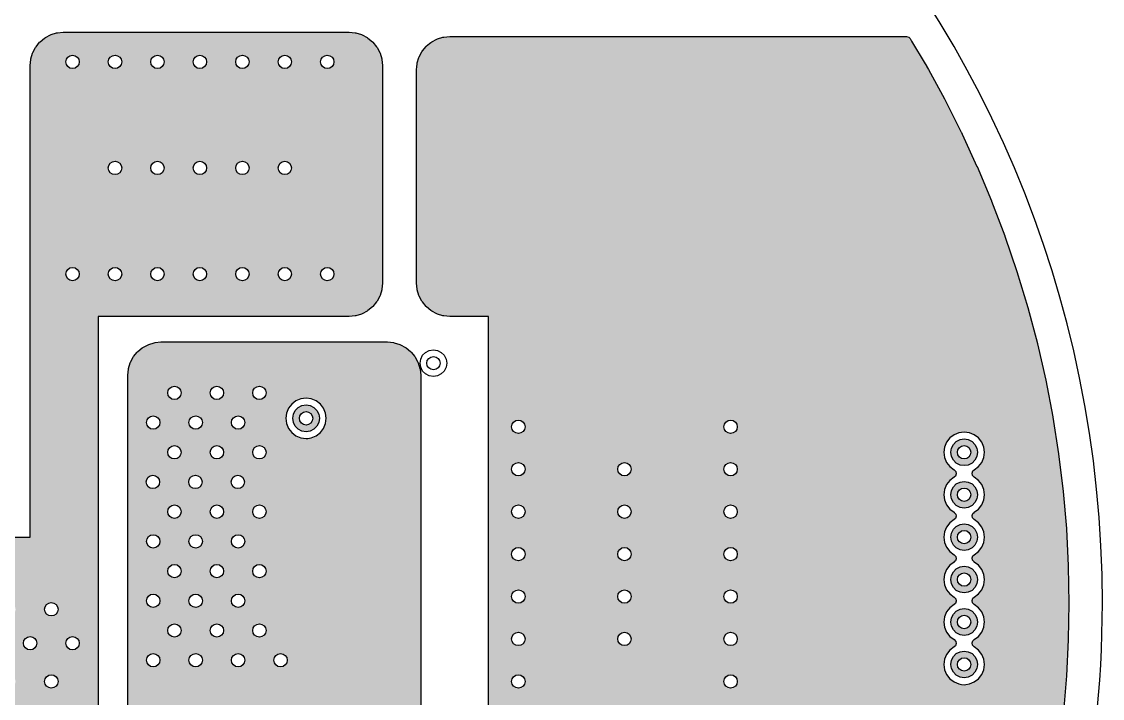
# Model space of a CAD drawing. Header units: millimetres. Extents: x -3894 to -3474, y -291 to 6.
# Drawn here: x -3721.19 to -3688.86, y -209.25 to -188.99 of the extents above; entities that cross this region are included whole.
import ezdxf

# ---------------------------------------------------------------- set-up
doc = ezdxf.new("R2010")
doc.units = ezdxf.units.MM
doc.layers.add('BLACK', color=7, linetype='Continuous')

msp = doc.modelspace()

# ---------------------------------------------------------------- hatches: boundary and pattern name
h = msp.add_hatch(color=256)
h.paths.add_polyline_path([(-3718.748, -189.311), (-3719.927, -189.311), (-3719.94, -189.312), (-3720.116, -189.329), (-3720.14, -189.334), (-3720.305, -189.384), (-3720.327, -189.393), (-3720.478, -189.474), (-3720.499, -189.488), (-3720.631, -189.597), (-3720.648, -189.614), (-3720.757, -189.746), (-3720.771, -189.767), (-3720.852, -189.918), (-3720.861, -189.94), (-3720.911, -190.105), (-3720.916, -190.128), (-3720.933, -190.305), (-3720.934, -190.318), (-3720.934, -193.874), (-3718.748, -193.874)])
h.paths.add_polyline_path([(-3719.864, -190.2, -1), (-3719.464, -190.2, -1)], flags=16)
h.paths.add_polyline_path([(-3713.698, -189.311), (-3718.748, -189.311), (-3718.748, -193.874), (-3713.698, -193.874)])
h.paths.add_polyline_path([(-3717.324, -190.2, -1), (-3716.924, -190.2, -1)], flags=16)
h.paths.add_polyline_path([(-3716.924, -193.375, -1), (-3717.324, -193.375, -1)], flags=16)
h.paths.add_polyline_path([(-3718.594, -190.2, -1), (-3718.194, -190.2, -1)], flags=16)
h.paths.add_polyline_path([(-3718.194, -193.375, -1), (-3718.594, -193.375, -1)], flags=16)
h.paths.add_polyline_path([(-3716.054, -190.2, -1), (-3715.654, -190.2, -1)], flags=16)
h.paths.add_polyline_path([(-3715.654, -193.375, -1), (-3716.054, -193.375, -1)], flags=16)
h.paths.add_polyline_path([(-3714.784, -190.2, -1), (-3714.384, -190.2, -1)], flags=16)
h.paths.add_polyline_path([(-3714.384, -193.375, -1), (-3714.784, -193.375, -1)], flags=16)
h.paths.add_polyline_path([(-3710.393, -190.318), (-3710.393, -190.305), (-3710.411, -190.128), (-3710.415, -190.105), (-3710.465, -189.94), (-3710.474, -189.918), (-3710.555, -189.767), (-3710.569, -189.746), (-3710.678, -189.614), (-3710.695, -189.597), (-3710.828, -189.488), (-3710.848, -189.474), (-3710.999, -189.393), (-3711.022, -189.384), (-3711.186, -189.334), (-3711.21, -189.329), (-3711.386, -189.312), (-3711.399, -189.311), (-3713.698, -189.311), (-3713.698, -193.874), (-3710.393, -193.874)])
h.paths.add_polyline_path([(-3713.114, -193.375, -1), (-3713.514, -193.375, -1)], flags=16)
h.paths.add_polyline_path([(-3713.514, -190.2, -1), (-3713.114, -190.2, -1)], flags=16)
h.paths.add_polyline_path([(-3712.244, -190.2, -1), (-3711.844, -190.2, -1)], flags=16)
h = msp.add_hatch(color=256)
h.paths.add_polyline_path([(-3703.63, -189.438), (-3708.37, -189.438), (-3708.383, -189.439), (-3708.559, -189.456), (-3708.583, -189.461), (-3708.748, -189.511), (-3708.77, -189.52), (-3708.921, -189.601), (-3708.942, -189.615), (-3709.074, -189.724), (-3709.091, -189.741), (-3709.2, -189.873), (-3709.214, -189.894), (-3709.295, -190.045), (-3709.304, -190.067), (-3709.354, -190.232), (-3709.359, -190.255), (-3709.368, -190.347), (-3709.376, -190.432), (-3709.377, -190.445), (-3709.377, -196.814), (-3709.376, -196.826), (-3709.359, -197.003), (-3709.354, -197.027), (-3709.345, -197.056), (-3703.63, -197.056)])
h.paths.add_polyline_path([(-3696.429, -189.438), (-3703.63, -189.438), (-3703.63, -197.056), (-3696.429, -197.056)])
h.paths.add_polyline_path([(-3692.174, -194.365), (-3692.176, -194.361), (-3692.608, -193.331), (-3692.61, -193.327), (-3693.055, -192.36), (-3693.077, -192.312), (-3693.079, -192.308), (-3693.581, -191.309), (-3693.583, -191.306), (-3694.061, -190.432), (-3694.12, -190.325), (-3694.122, -190.321), (-3694.161, -190.255), (-3694.564, -189.576), (-3694.609, -189.499), (-3694.649, -189.458), (-3694.716, -189.438), (-3696.429, -189.438), (-3696.429, -197.056), (-3691.24, -197.056), (-3691.415, -196.477), (-3691.416, -196.473), (-3691.776, -195.414), (-3691.778, -195.41)])
h.paths.add_polyline_path([(-3690.554, -199.729), (-3690.555, -199.725), (-3690.803, -198.635), (-3690.804, -198.631), (-3691.091, -197.551), (-3691.092, -197.546), (-3691.24, -197.056), (-3696.429, -197.056), (-3696.429, -210.147), (-3693.142, -210.147), (-3693.065, -210.088), (-3692.919, -210.027), (-3692.919, -210.027), (-3692.762, -210.007), (-3692.605, -210.027), (-3692.605, -210.027), (-3692.459, -210.088), (-3692.453, -210.092), (-3692.382, -210.147), (-3691.94, -210.147), (-3691.898, -210.092), (-3691.772, -209.996), (-3691.626, -209.935), (-3691.626, -209.935), (-3691.47, -209.915), (-3691.313, -209.935), (-3691.313, -209.935), (-3691.167, -209.996), (-3691.041, -210.092), (-3690.999, -210.147), (-3690.08, -210.147), (-3690.022, -209.654), (-3690.021, -209.65), (-3689.932, -208.576), (-3689.931, -208.572), (-3689.878, -207.495), (-3689.878, -207.491), (-3689.86, -206.413), (-3689.86, -206.409), (-3689.879, -205.291), (-3689.879, -205.287), (-3689.937, -204.171), (-3689.937, -204.166), (-3690.034, -203.053), (-3690.034, -203.049), (-3690.169, -201.939), (-3690.169, -201.935), (-3690.342, -200.831), (-3690.343, -200.827)])
h.paths.add_polyline_path([(-3693.422, -201.456), (-3693.296, -201.36), (-3693.15, -201.299), (-3693.15, -201.299), (-3692.994, -201.279), (-3692.837, -201.299), (-3692.837, -201.299), (-3692.691, -201.36), (-3692.565, -201.456), (-3692.469, -201.582), (-3692.408, -201.728), (-3692.388, -201.884), (-3692.408, -202.041), (-3692.469, -202.187), (-3692.565, -202.313), (-3692.691, -202.409), (-3692.691, -202.409), (-3692.696, -202.412), (-3692.732, -202.443), (-3692.757, -202.508), (-3692.744, -202.576), (-3692.7, -202.623), (-3692.565, -202.726), (-3692.469, -202.852), (-3692.408, -202.998), (-3692.388, -203.154), (-3692.408, -203.311), (-3692.469, -203.457), (-3692.565, -203.583), (-3692.691, -203.679), (-3692.691, -203.679), (-3692.696, -203.682), (-3692.732, -203.713), (-3692.757, -203.778), (-3692.744, -203.846), (-3692.7, -203.893), (-3692.565, -203.996), (-3692.469, -204.122), (-3692.408, -204.268), (-3692.388, -204.424), (-3692.408, -204.581), (-3692.469, -204.727), (-3692.565, -204.853), (-3692.691, -204.949), (-3692.691, -204.949), (-3692.696, -204.952), (-3692.732, -204.983), (-3692.757, -205.048), (-3692.744, -205.116), (-3692.7, -205.163), (-3692.565, -205.266), (-3692.469, -205.392), (-3692.408, -205.538), (-3692.388, -205.694), (-3692.408, -205.851), (-3692.469, -205.997), (-3692.565, -206.123), (-3692.691, -206.219), (-3692.691, -206.219), (-3692.696, -206.222), (-3692.732, -206.253), (-3692.757, -206.318), (-3692.744, -206.386), (-3692.7, -206.433), (-3692.565, -206.536), (-3692.469, -206.662), (-3692.408, -206.808), (-3692.388, -206.964), (-3692.395, -207.016), (-3692.408, -207.121), (-3692.469, -207.267), (-3692.565, -207.393), (-3692.691, -207.489), (-3692.691, -207.489), (-3692.696, -207.492), (-3692.732, -207.523), (-3692.757, -207.588), (-3692.744, -207.656), (-3692.7, -207.703), (-3692.565, -207.806), (-3692.469, -207.932), (-3692.408, -208.078), (-3692.388, -208.234), (-3692.408, -208.391), (-3692.469, -208.537), (-3692.565, -208.663), (-3692.691, -208.759), (-3692.837, -208.819), (-3692.941, -208.833), (-3692.994, -208.84), (-3693.072, -208.83), (-3693.15, -208.819), (-3693.296, -208.759), (-3693.422, -208.663), (-3693.518, -208.537), (-3693.579, -208.391), (-3693.579, -208.391), (-3693.599, -208.234), (-3693.579, -208.078), (-3693.579, -208.078), (-3693.518, -207.932), (-3693.422, -207.806), (-3693.296, -207.71), (-3693.291, -207.707), (-3693.256, -207.676), (-3693.23, -207.611), (-3693.243, -207.543), (-3693.287, -207.496), (-3693.422, -207.393), (-3693.518, -207.267), (-3693.579, -207.121), (-3693.579, -207.121), (-3693.599, -206.964), (-3693.579, -206.808), (-3693.579, -206.808), (-3693.518, -206.662), (-3693.422, -206.536), (-3693.296, -206.44), (-3693.291, -206.437), (-3693.256, -206.406), (-3693.23, -206.341), (-3693.243, -206.273), (-3693.287, -206.226), (-3693.422, -206.123), (-3693.518, -205.997), (-3693.579, -205.851), (-3693.579, -205.851), (-3693.599, -205.694), (-3693.579, -205.538), (-3693.579, -205.538), (-3693.518, -205.392), (-3693.422, -205.266), (-3693.296, -205.17), (-3693.291, -205.167), (-3693.256, -205.136), (-3693.23, -205.071), (-3693.243, -205.003), (-3693.287, -204.956), (-3693.422, -204.853), (-3693.518, -204.727), (-3693.579, -204.581), (-3693.579, -204.581), (-3693.599, -204.424), (-3693.579, -204.268), (-3693.579, -204.268), (-3693.518, -204.122), (-3693.422, -203.996), (-3693.296, -203.9), (-3693.291, -203.897), (-3693.256, -203.866), (-3693.23, -203.801), (-3693.243, -203.733), (-3693.287, -203.686), (-3693.422, -203.583), (-3693.518, -203.457), (-3693.579, -203.311), (-3693.579, -203.311), (-3693.599, -203.154), (-3693.579, -202.998), (-3693.579, -202.998), (-3693.518, -202.852), (-3693.422, -202.726), (-3693.296, -202.63), (-3693.291, -202.627), (-3693.256, -202.596), (-3693.23, -202.531), (-3693.243, -202.463), (-3693.287, -202.416), (-3693.422, -202.313), (-3693.518, -202.187), (-3693.579, -202.041), (-3693.579, -202.041), (-3693.599, -201.884), (-3693.579, -201.728), (-3693.579, -201.728), (-3693.518, -201.582)], flags=16)
h.paths.add_polyline_path([(-3693.317, -201.649), (-3693.229, -201.561), (-3693.117, -201.504), (-3692.994, -201.484), (-3692.87, -201.504), (-3692.758, -201.561), (-3692.67, -201.649), (-3692.613, -201.761), (-3692.594, -201.884), (-3692.613, -202.008), (-3692.67, -202.12), (-3692.758, -202.208), (-3692.87, -202.265), (-3692.994, -202.284), (-3693.117, -202.265), (-3693.229, -202.208), (-3693.317, -202.12), (-3693.374, -202.008), (-3693.394, -201.884), (-3693.374, -201.761)], flags=0)
h.paths.add_polyline_path([(-3692.794, -201.884, -1), (-3693.194, -201.884, -1)], flags=0)
h.paths.add_polyline_path([(-3693.229, -202.831), (-3693.117, -202.774), (-3692.994, -202.754), (-3692.87, -202.774), (-3692.758, -202.831), (-3692.67, -202.919), (-3692.613, -203.031), (-3692.594, -203.154), (-3692.613, -203.278), (-3692.67, -203.39), (-3692.758, -203.478), (-3692.87, -203.535), (-3692.994, -203.554), (-3693.117, -203.535), (-3693.229, -203.478), (-3693.317, -203.39), (-3693.374, -203.278), (-3693.394, -203.154), (-3693.374, -203.031), (-3693.317, -202.919)], flags=0)
h.paths.add_polyline_path([(-3692.794, -203.154, -1), (-3693.194, -203.154, -1)], flags=0)
h.paths.add_polyline_path([(-3693.117, -204.044), (-3692.994, -204.024), (-3692.87, -204.044), (-3692.758, -204.101), (-3692.67, -204.189), (-3692.613, -204.301), (-3692.594, -204.424), (-3692.613, -204.548), (-3692.67, -204.66), (-3692.758, -204.748), (-3692.87, -204.805), (-3692.994, -204.824), (-3693.117, -204.805), (-3693.229, -204.748), (-3693.317, -204.66), (-3693.374, -204.548), (-3693.394, -204.424), (-3693.374, -204.301), (-3693.317, -204.189), (-3693.229, -204.101)], flags=0)
h.paths.add_polyline_path([(-3692.794, -204.424, -1), (-3693.194, -204.424, -1)], flags=0)
h.paths.add_polyline_path([(-3693.117, -205.314), (-3692.994, -205.294), (-3692.87, -205.314), (-3692.758, -205.371), (-3692.67, -205.459), (-3692.613, -205.571), (-3692.594, -205.694), (-3692.613, -205.818), (-3692.67, -205.93), (-3692.758, -206.018), (-3692.87, -206.075), (-3692.994, -206.094), (-3693.117, -206.075), (-3693.229, -206.018), (-3693.317, -205.93), (-3693.374, -205.818), (-3693.394, -205.694), (-3693.374, -205.571), (-3693.317, -205.459), (-3693.229, -205.371)], flags=0)
h.paths.add_polyline_path([(-3692.794, -205.694, -1), (-3693.194, -205.694, -1)], flags=0)
h.paths.add_polyline_path([(-3693.117, -206.584), (-3692.994, -206.564), (-3692.87, -206.584), (-3692.758, -206.641), (-3692.67, -206.729), (-3692.613, -206.841), (-3692.594, -206.964), (-3692.613, -207.088), (-3692.67, -207.2), (-3692.758, -207.288), (-3692.87, -207.345), (-3692.994, -207.364), (-3693.117, -207.345), (-3693.229, -207.288), (-3693.317, -207.2), (-3693.374, -207.088), (-3693.394, -206.964), (-3693.374, -206.841), (-3693.317, -206.729), (-3693.229, -206.641)], flags=0)
h.paths.add_polyline_path([(-3692.794, -206.964, -1), (-3693.194, -206.964, -1)], flags=0)
h.paths.add_polyline_path([(-3693.117, -207.854), (-3692.994, -207.834), (-3692.87, -207.854), (-3692.758, -207.911), (-3692.67, -207.999), (-3692.613, -208.111), (-3692.594, -208.234), (-3692.613, -208.358), (-3692.67, -208.47), (-3692.758, -208.558), (-3692.87, -208.615), (-3692.994, -208.634), (-3693.117, -208.615), (-3693.229, -208.558), (-3693.317, -208.47), (-3693.374, -208.358), (-3693.394, -208.234), (-3693.374, -208.111), (-3693.317, -207.999), (-3693.229, -207.911)], flags=0)
h.paths.add_polyline_path([(-3692.794, -208.234, -1), (-3693.194, -208.234, -1)], flags=0)
h.paths.add_polyline_path([(-3696.429, -197.056), (-3703.63, -197.056), (-3703.63, -210.147), (-3696.429, -210.147)])
h.paths.add_polyline_path([(-3699.779, -201.122, -1), (-3700.179, -201.122, -1)], flags=16)
h.paths.add_polyline_path([(-3699.779, -202.392, -1), (-3700.179, -202.392, -1)], flags=16)
h.paths.add_polyline_path([(-3699.779, -203.662, -1), (-3700.179, -203.662, -1)], flags=16)
h.paths.add_polyline_path([(-3702.954, -202.392, -1), (-3703.354, -202.392, -1)], flags=16)
h.paths.add_polyline_path([(-3699.779, -204.932, -1), (-3700.179, -204.932, -1)], flags=16)
h.paths.add_polyline_path([(-3702.954, -203.662, -1), (-3703.354, -203.662, -1)], flags=16)
h.paths.add_polyline_path([(-3699.779, -206.202, -1), (-3700.179, -206.202, -1)], flags=16)
h.paths.add_polyline_path([(-3702.954, -204.932, -1), (-3703.354, -204.932, -1)], flags=16)
h.paths.add_polyline_path([(-3702.954, -206.202, -1), (-3703.354, -206.202, -1)], flags=16)
h.paths.add_polyline_path([(-3699.779, -207.472, -1), (-3700.179, -207.472, -1)], flags=16)
h.paths.add_polyline_path([(-3702.954, -207.472, -1), (-3703.354, -207.472, -1)], flags=16)
h.paths.add_polyline_path([(-3699.779, -208.742, -1), (-3700.179, -208.742, -1)], flags=16)
h.paths.add_polyline_path([(-3703.63, -197.056), (-3709.345, -197.056), (-3709.304, -197.191), (-3709.295, -197.214), (-3709.214, -197.365), (-3709.2, -197.385), (-3709.091, -197.518), (-3709.074, -197.535), (-3708.942, -197.644), (-3708.921, -197.658), (-3708.77, -197.739), (-3708.748, -197.748), (-3708.583, -197.798), (-3708.559, -197.802), (-3708.383, -197.82), (-3708.37, -197.82), (-3708.218, -197.82), (-3708.218, -197.82), (-3707.218, -197.82), (-3707.218, -198.82), (-3707.218, -198.82), (-3707.218, -201.884), (-3707.218, -209.641), (-3707.217, -209.653), (-3707.2, -209.83), (-3707.195, -209.854), (-3707.145, -210.018), (-3707.136, -210.041), (-3707.079, -210.147), (-3703.63, -210.147)])
h.paths.add_polyline_path([(-3706.129, -201.122, -1), (-3706.529, -201.122, -1)], flags=16)
h.paths.add_polyline_path([(-3706.129, -202.392, -1), (-3706.529, -202.392, -1)], flags=16)
h.paths.add_polyline_path([(-3706.129, -203.662, -1), (-3706.529, -203.662, -1)], flags=16)
h.paths.add_polyline_path([(-3706.129, -204.932, -1), (-3706.529, -204.932, -1)], flags=16)
h.paths.add_polyline_path([(-3706.129, -206.202, -1), (-3706.529, -206.202, -1)], flags=16)
h.paths.add_polyline_path([(-3706.129, -207.472, -1), (-3706.529, -207.472, -1)], flags=16)
h.paths.add_polyline_path([(-3706.129, -208.742, -1), (-3706.529, -208.742, -1)], flags=16)
h = msp.add_hatch(color=256)
h.paths.add_polyline_path([(-3718.902, -202.116), (-3720.934, -202.116), (-3720.934, -204.424), (-3721.934, -204.424), (-3721.934, -204.424), (-3723.102, -204.424), (-3723.115, -204.425), (-3723.291, -204.442), (-3723.315, -204.447), (-3723.48, -204.497), (-3723.502, -204.506), (-3723.653, -204.587), (-3723.674, -204.601), (-3723.806, -204.71), (-3723.823, -204.727), (-3723.932, -204.859), (-3723.946, -204.88), (-3723.972, -204.928), (-3723.972, -208.059), (-3718.902, -208.059)])
h.paths.add_polyline_path([(-3722.639, -206.583, -1), (-3723.039, -206.583, -1)], flags=16)
h.paths.add_polyline_path([(-3721.369, -206.583, -1), (-3721.769, -206.583, -1)], flags=16)
h.paths.add_polyline_path([(-3722.004, -207.599, -1), (-3722.404, -207.599, -1)], flags=16)
h.paths.add_polyline_path([(-3723.274, -207.599, -1), (-3723.674, -207.599, -1)], flags=16)
h.paths.add_polyline_path([(-3720.099, -206.583, -1), (-3720.499, -206.583, -1)], flags=16)
h.paths.add_polyline_path([(-3720.734, -207.599, -1), (-3721.134, -207.599, -1)], flags=16)
h.paths.add_polyline_path([(-3719.464, -207.599, -1), (-3719.864, -207.599, -1)], flags=16)
h.paths.add_polyline_path([(-3718.902, -208.059), (-3723.972, -208.059), (-3723.972, -210.147), (-3718.902, -210.147)])
h.paths.add_polyline_path([(-3723.039, -208.742, -1), (-3722.639, -208.742, -1)], flags=16)
h.paths.add_polyline_path([(-3721.369, -208.742, -1), (-3721.769, -208.742, -1)], flags=16)
h.paths.add_polyline_path([(-3722.004, -209.758, -1), (-3722.404, -209.758, -1)], flags=16)
h.paths.add_polyline_path([(-3723.274, -209.758, -1), (-3723.674, -209.758, -1)], flags=16)
h.paths.add_polyline_path([(-3720.734, -209.758, -1), (-3721.134, -209.758, -1)], flags=16)
h.paths.add_polyline_path([(-3720.099, -208.742, -1), (-3720.499, -208.742, -1)], flags=16)
h.paths.add_polyline_path([(-3719.464, -209.758, -1), (-3719.864, -209.758, -1)], flags=16)
h.paths.add_polyline_path([(-3723.972, -208.059), (-3724.109, -208.059), (-3724.109, -210.147), (-3723.972, -210.147)])
h.paths.add_polyline_path([(-3723.972, -204.928), (-3724.027, -205.031), (-3724.036, -205.053), (-3724.086, -205.218), (-3724.091, -205.241), (-3724.108, -205.418), (-3724.109, -205.431), (-3724.109, -208.059), (-3723.972, -208.059)])
h.paths.add_polyline_path([(-3718.902, -197.82), (-3718.748, -197.82), (-3718.748, -197.056), (-3720.934, -197.056), (-3720.934, -202.116), (-3718.902, -202.116)])
h.paths.add_polyline_path([(-3713.698, -197.056), (-3718.748, -197.056), (-3718.748, -197.82), (-3713.698, -197.82)])
h.paths.add_polyline_path([(-3710.474, -197.214), (-3710.465, -197.191), (-3710.424, -197.056), (-3713.698, -197.056), (-3713.698, -197.82), (-3711.399, -197.82), (-3711.386, -197.82), (-3711.21, -197.802), (-3711.186, -197.798), (-3711.022, -197.748), (-3710.999, -197.739), (-3710.848, -197.658), (-3710.828, -197.644), (-3710.695, -197.535), (-3710.678, -197.518), (-3710.569, -197.385), (-3710.555, -197.365)])
h.paths.add_polyline_path([(-3710.393, -193.874), (-3713.698, -193.874), (-3713.698, -197.056), (-3710.424, -197.056), (-3710.415, -197.027), (-3710.411, -197.003), (-3710.393, -196.826), (-3710.393, -196.814)])
h.paths.add_polyline_path([(-3711.844, -196.55, -1), (-3712.244, -196.55, -1)], flags=16)
h.paths.add_polyline_path([(-3713.114, -196.55, -1), (-3713.514, -196.55, -1)], flags=16)
h.paths.add_polyline_path([(-3713.698, -193.874), (-3718.748, -193.874), (-3718.748, -197.056), (-3713.698, -197.056)])
h.paths.add_polyline_path([(-3715.654, -196.55, -1), (-3716.054, -196.55, -1)], flags=16)
h.paths.add_polyline_path([(-3714.384, -196.55, -1), (-3714.784, -196.55, -1)], flags=16)
h.paths.add_polyline_path([(-3716.924, -196.55, -1), (-3717.324, -196.55, -1)], flags=16)
h.paths.add_polyline_path([(-3718.194, -196.55, -1), (-3718.594, -196.55, -1)], flags=16)
h.paths.add_polyline_path([(-3718.748, -193.874), (-3720.934, -193.874), (-3720.934, -197.056), (-3718.748, -197.056)])
h.paths.add_polyline_path([(-3719.464, -196.55, -1), (-3719.864, -196.55, -1)], flags=16)
h = msp.add_hatch(color=256)
h.paths.add_polyline_path([(-3710.283, -198.582), (-3717.006, -198.582), (-3717.019, -198.583), (-3717.195, -198.6), (-3717.219, -198.605), (-3717.384, -198.655), (-3717.406, -198.664), (-3717.557, -198.745), (-3717.578, -198.759), (-3717.71, -198.868), (-3717.727, -198.885), (-3717.836, -199.017), (-3717.85, -199.038), (-3717.931, -199.189), (-3717.94, -199.211), (-3717.99, -199.376), (-3717.995, -199.399), (-3718.012, -199.576), (-3718.013, -199.589), (-3718.013, -200.868), (-3718.013, -209.641), (-3718.012, -209.653), (-3717.995, -209.83), (-3717.99, -209.854), (-3717.94, -210.018), (-3717.931, -210.041), (-3717.874, -210.147), (-3710.283, -210.147)])
h.paths.add_polyline_path([(-3714.276, -205.44, -1), (-3713.876, -205.44, -1)], flags=16)
h.paths.add_polyline_path([(-3713.876, -207.218, -1), (-3714.276, -207.218, -1)], flags=16)
h.paths.add_polyline_path([(-3714.511, -206.329, -1), (-3714.911, -206.329, -1)], flags=16)
h.paths.add_polyline_path([(-3713.241, -208.107, -1), (-3713.641, -208.107, -1)], flags=16)
h.paths.add_polyline_path([(-3714.276, -203.662, -1), (-3713.876, -203.662, -1)], flags=16)
h.paths.add_polyline_path([(-3714.911, -204.551, -1), (-3714.511, -204.551, -1)], flags=16)
h.paths.add_polyline_path([(-3715.546, -205.44, -1), (-3715.146, -205.44, -1)], flags=16)
h.paths.add_polyline_path([(-3714.511, -208.107, -1), (-3714.911, -208.107, -1)], flags=16)
h.paths.add_polyline_path([(-3715.146, -207.218, -1), (-3715.546, -207.218, -1)], flags=16)
h.paths.add_polyline_path([(-3715.546, -203.662, -1), (-3715.146, -203.662, -1)], flags=16)
h.paths.add_polyline_path([(-3714.92, -202.773, -1), (-3714.52, -202.773, -1)], flags=16)
h.paths.add_polyline_path([(-3715.781, -206.329, -1), (-3716.181, -206.329, -1)], flags=16)
h.paths.add_polyline_path([(-3716.181, -204.551, -1), (-3715.781, -204.551, -1)], flags=16)
h.paths.add_polyline_path([(-3714.276, -201.884, -1), (-3713.876, -201.884, -1)], flags=16)
h.paths.add_polyline_path([(-3712.626, -201.467), (-3712.679, -201.474), (-3712.757, -201.464), (-3712.835, -201.453), (-3712.981, -201.393), (-3713.107, -201.297), (-3713.203, -201.171), (-3713.264, -201.025), (-3713.264, -201.025), (-3713.284, -200.868), (-3713.264, -200.712), (-3713.264, -200.712), (-3713.203, -200.566), (-3713.107, -200.44), (-3712.981, -200.344), (-3712.835, -200.283), (-3712.835, -200.283), (-3712.679, -200.263), (-3712.522, -200.283), (-3712.522, -200.283), (-3712.376, -200.344), (-3712.25, -200.44), (-3712.154, -200.566), (-3712.093, -200.712), (-3712.073, -200.868), (-3712.093, -201.025), (-3712.154, -201.171), (-3712.25, -201.297), (-3712.376, -201.393), (-3712.522, -201.453)], flags=16)
h.paths.add_polyline_path([(-3716.816, -205.44, -1), (-3716.416, -205.44, -1)], flags=16)
h.paths.add_polyline_path([(-3712.679, -201.268), (-3712.802, -201.249), (-3712.914, -201.192), (-3713.002, -201.104), (-3713.059, -200.992), (-3713.079, -200.868), (-3713.059, -200.745), (-3713.002, -200.633), (-3712.914, -200.545), (-3712.802, -200.488), (-3712.679, -200.468), (-3712.555, -200.488), (-3712.443, -200.545), (-3712.355, -200.633), (-3712.298, -200.745), (-3712.279, -200.868), (-3712.298, -200.992), (-3712.355, -201.104), (-3712.443, -201.192), (-3712.555, -201.249)], flags=0)
h.paths.add_polyline_path([(-3715.781, -208.107, -1), (-3716.181, -208.107, -1)], flags=16)
h.paths.add_polyline_path([(-3712.879, -200.868, -1), (-3712.479, -200.868, -1)], flags=0)
h.paths.add_polyline_path([(-3716.416, -207.218, -1), (-3716.816, -207.218, -1)], flags=16)
h.paths.add_polyline_path([(-3716.19, -202.773, -1), (-3715.79, -202.773, -1)], flags=16)
h.paths.add_polyline_path([(-3716.816, -203.662, -1), (-3716.416, -203.662, -1)], flags=16)
h.paths.add_polyline_path([(-3715.546, -201.884, -1), (-3715.146, -201.884, -1)], flags=16)
h.paths.add_polyline_path([(-3717.051, -206.329, -1), (-3717.451, -206.329, -1)], flags=16)
h.paths.add_polyline_path([(-3717.451, -204.551, -1), (-3717.051, -204.551, -1)], flags=16)
h.paths.add_polyline_path([(-3714.911, -200.995, -1), (-3714.511, -200.995, -1)], flags=16)
h.paths.add_polyline_path([(-3717.051, -208.107, -1), (-3717.451, -208.107, -1)], flags=16)
h.paths.add_polyline_path([(-3714.276, -200.106, -1), (-3713.876, -200.106, -1)], flags=16)
h.paths.add_polyline_path([(-3716.816, -201.884, -1), (-3716.416, -201.884, -1)], flags=16)
h.paths.add_polyline_path([(-3717.46, -202.773, -1), (-3717.06, -202.773, -1)], flags=16)
h.paths.add_polyline_path([(-3716.181, -200.995, -1), (-3715.781, -200.995, -1)], flags=16)
h.paths.add_polyline_path([(-3715.546, -200.106, -1), (-3715.146, -200.106, -1)], flags=16)
h.paths.add_polyline_path([(-3717.451, -200.995, -1), (-3717.051, -200.995, -1)], flags=16)
h.paths.add_polyline_path([(-3716.816, -200.106, -1), (-3716.416, -200.106, -1)], flags=16)
h.paths.add_polyline_path([(-3709.25, -199.589), (-3709.25, -199.576), (-3709.268, -199.399), (-3709.272, -199.376), (-3709.322, -199.211), (-3709.331, -199.189), (-3709.412, -199.038), (-3709.426, -199.017), (-3709.535, -198.885), (-3709.552, -198.868), (-3709.685, -198.759), (-3709.705, -198.745), (-3709.856, -198.664), (-3709.879, -198.655), (-3710.043, -198.605), (-3710.067, -198.6), (-3710.243, -198.583), (-3710.256, -198.582), (-3710.283, -198.582), (-3710.283, -210.147), (-3709.388, -210.147), (-3709.331, -210.041), (-3709.322, -210.018), (-3709.272, -209.854), (-3709.268, -209.83), (-3709.25, -209.653), (-3709.25, -209.641)])
h.paths.add_polyline_path([(-3710.283, -210.147), (-3717.874, -210.147), (-3717.85, -210.192), (-3717.836, -210.212), (-3717.727, -210.345), (-3717.71, -210.362), (-3717.578, -210.471), (-3717.557, -210.485), (-3717.406, -210.566), (-3717.384, -210.575), (-3717.219, -210.625), (-3717.195, -210.629), (-3717.019, -210.647), (-3717.006, -210.647), (-3710.283, -210.647)])
h.paths.add_polyline_path([(-3709.705, -210.485), (-3709.685, -210.471), (-3709.552, -210.362), (-3709.535, -210.345), (-3709.426, -210.212), (-3709.412, -210.192), (-3709.388, -210.147), (-3710.283, -210.147), (-3710.283, -210.647), (-3710.256, -210.647), (-3710.243, -210.647), (-3710.067, -210.629), (-3710.043, -210.625), (-3709.879, -210.575), (-3709.856, -210.566)])

# ---------------------------------------------------------------- linework, layer by layer
at = {"layer": 'BLACK', "linetype": 'Continuous'}
for p, q in [((-3720.478, -189.474), (-3720.327, -189.393)), ((-3720.327, -189.393), (-3720.305, -189.384)), ((-3720.305, -189.384), (-3720.14, -189.334)), ((-3720.14, -189.334), (-3720.116, -189.329)), ((-3720.116, -189.329), (-3719.94, -189.312)), ((-3719.94, -189.312), (-3719.927, -189.311)), ((-3719.927, -189.311), (-3711.399, -189.311)), ((-3711.399, -189.311), (-3711.386, -189.312)), ((-3711.386, -189.312), (-3711.21, -189.329)), ((-3711.21, -189.329), (-3711.186, -189.334)), ((-3711.186, -189.334), (-3711.022, -189.384)), ((-3711.022, -189.384), (-3710.999, -189.393)), ((-3710.999, -189.393), (-3710.848, -189.474)), ((-3708.559, -189.456), (-3708.383, -189.439)), ((-3708.383, -189.439), (-3708.37, -189.438)), ((-3708.37, -189.438), (-3694.716, -189.438)), ((-3694.716, -189.438), (-3694.649, -189.458)), ((-3720.852, -189.918), (-3720.771, -189.767)), ((-3720.771, -189.767), (-3720.757, -189.746)), ((-3720.757, -189.746), (-3720.648, -189.614)), ((-3720.648, -189.614), (-3720.631, -189.597)), ((-3720.631, -189.597), (-3720.499, -189.488)), ((-3720.499, -189.488), (-3720.478, -189.474)), ((-3710.848, -189.474), (-3710.828, -189.488)), ((-3710.828, -189.488), (-3710.695, -189.597)), ((-3710.695, -189.597), (-3710.678, -189.614)), ((-3710.678, -189.614), (-3710.569, -189.746)), ((-3710.569, -189.746), (-3710.555, -189.767)), ((-3710.555, -189.767), (-3710.474, -189.918)), ((-3709.2, -189.873), (-3709.091, -189.741)), ((-3709.091, -189.741), (-3709.074, -189.724)), ((-3709.074, -189.724), (-3708.942, -189.615)), ((-3708.942, -189.615), (-3708.921, -189.601)), ((-3708.921, -189.601), (-3708.77, -189.52)), ((-3708.77, -189.52), (-3708.748, -189.511)), ((-3708.748, -189.511), (-3708.583, -189.461)), ((-3708.583, -189.461), (-3708.559, -189.456)), ((-3694.649, -189.458), (-3694.609, -189.499)), ((-3694.609, -189.499), (-3694.564, -189.576)), ((-3694.564, -189.576), (-3694.161, -190.255)), ((-3720.911, -190.105), (-3720.861, -189.94)), ((-3720.861, -189.94), (-3720.852, -189.918)), ((-3710.474, -189.918), (-3710.465, -189.94)), ((-3710.465, -189.94), (-3710.415, -190.105)), ((-3709.354, -190.232), (-3709.304, -190.067)), ((-3709.304, -190.067), (-3709.295, -190.045)), ((-3709.295, -190.045), (-3709.214, -189.894)), ((-3709.214, -189.894), (-3709.2, -189.873)), ((-3720.934, -190.318), (-3720.933, -190.305)), ((-3720.934, -204.424), (-3720.934, -190.318)), ((-3720.933, -190.305), (-3720.916, -190.128)), ((-3720.916, -190.128), (-3720.911, -190.105)), ((-3710.415, -190.105), (-3710.411, -190.128)), ((-3710.411, -190.128), (-3710.393, -190.305)), ((-3710.393, -190.305), (-3710.393, -190.318)), ((-3710.393, -190.318), (-3710.393, -196.814)), ((-3709.376, -190.432), (-3709.368, -190.347)), ((-3709.368, -190.347), (-3709.359, -190.255)), ((-3709.359, -190.255), (-3709.354, -190.232)), ((-3694.161, -190.255), (-3694.122, -190.321)), ((-3694.122, -190.321), (-3694.12, -190.325)), ((-3694.12, -190.325), (-3694.061, -190.432)), ((-3709.377, -190.445), (-3709.376, -190.432)), ((-3709.377, -196.814), (-3709.377, -190.445)), ((-3694.061, -190.432), (-3693.583, -191.306)), ((-3693.583, -191.306), (-3693.581, -191.309)), ((-3693.581, -191.309), (-3693.079, -192.308)), ((-3693.079, -192.308), (-3693.077, -192.312)), ((-3693.077, -192.312), (-3693.055, -192.36)), ((-3693.055, -192.36), (-3692.61, -193.327)), ((-3692.61, -193.327), (-3692.608, -193.331)), ((-3692.608, -193.331), (-3692.176, -194.361)), ((-3692.176, -194.361), (-3692.174, -194.365)), ((-3692.174, -194.365), (-3691.778, -195.41)), ((-3691.778, -195.41), (-3691.776, -195.414)), ((-3691.776, -195.414), (-3691.416, -196.473)), ((-3691.416, -196.473), (-3691.415, -196.477)), ((-3691.415, -196.477), (-3691.092, -197.546)), ((-3710.393, -196.826), (-3710.411, -197.003)), ((-3710.393, -196.814), (-3710.393, -196.826)), ((-3709.376, -196.826), (-3709.377, -196.814)), ((-3709.359, -197.003), (-3709.376, -196.826)), ((-3710.465, -197.191), (-3710.474, -197.214)), ((-3710.415, -197.027), (-3710.465, -197.191)), ((-3710.411, -197.003), (-3710.415, -197.027)), ((-3709.354, -197.027), (-3709.359, -197.003)), ((-3709.304, -197.191), (-3709.354, -197.027)), ((-3709.295, -197.214), (-3709.304, -197.191)), ((-3710.678, -197.518), (-3710.695, -197.535)), ((-3710.569, -197.385), (-3710.678, -197.518)), ((-3710.555, -197.365), (-3710.569, -197.385)), ((-3710.474, -197.214), (-3710.555, -197.365)), ((-3709.214, -197.365), (-3709.295, -197.214)), ((-3709.2, -197.385), (-3709.214, -197.365)), ((-3709.091, -197.518), (-3709.2, -197.385)), ((-3709.074, -197.535), (-3709.091, -197.518)), ((-3711.399, -197.82), (-3718.902, -197.82)), ((-3718.902, -197.82), (-3718.902, -212.044)), ((-3711.386, -197.82), (-3711.399, -197.82)), ((-3711.21, -197.802), (-3711.386, -197.82)), ((-3711.186, -197.798), (-3711.21, -197.802)), ((-3711.022, -197.748), (-3711.186, -197.798)), ((-3710.999, -197.739), (-3711.022, -197.748)), ((-3710.848, -197.658), (-3710.999, -197.739)), ((-3710.828, -197.644), (-3710.848, -197.658)), ((-3710.695, -197.535), (-3710.828, -197.644)), ((-3708.942, -197.644), (-3709.074, -197.535)), ((-3708.921, -197.658), (-3708.942, -197.644)), ((-3708.77, -197.739), (-3708.921, -197.658)), ((-3708.748, -197.748), (-3708.77, -197.739)), ((-3708.583, -197.798), (-3708.748, -197.748)), ((-3708.559, -197.802), (-3708.583, -197.798)), ((-3708.383, -197.82), (-3708.559, -197.802)), ((-3708.37, -197.82), (-3708.383, -197.82)), ((-3708.218, -197.82), (-3708.37, -197.82)), ((-3707.218, -197.82), (-3708.218, -197.82)), ((-3708.218, -197.82), (-3708.218, -197.82)), ((-3707.218, -198.82), (-3707.218, -197.82)), ((-3691.092, -197.546), (-3691.091, -197.551)), ((-3691.091, -197.551), (-3690.804, -198.631)), ((-3717.71, -198.868), (-3717.578, -198.759)), ((-3717.578, -198.759), (-3717.557, -198.745)), ((-3717.557, -198.745), (-3717.406, -198.664)), ((-3717.406, -198.664), (-3717.384, -198.655)), ((-3717.384, -198.655), (-3717.219, -198.605)), ((-3717.219, -198.605), (-3717.195, -198.6)), ((-3717.195, -198.6), (-3717.019, -198.583)), ((-3717.019, -198.583), (-3717.006, -198.582)), ((-3717.006, -198.582), (-3710.256, -198.582)), ((-3710.256, -198.582), (-3710.243, -198.583)), ((-3710.243, -198.583), (-3710.067, -198.6)), ((-3710.067, -198.6), (-3710.043, -198.605)), ((-3710.043, -198.605), (-3709.879, -198.655)), ((-3709.879, -198.655), (-3709.856, -198.664)), ((-3709.856, -198.664), (-3709.705, -198.745)), ((-3709.705, -198.745), (-3709.685, -198.759)), ((-3709.685, -198.759), (-3709.552, -198.868)), ((-3708.992, -198.837), (-3708.869, -198.817)), ((-3708.869, -198.817), (-3708.745, -198.837)), ((-3690.804, -198.631), (-3690.803, -198.635)), ((-3690.803, -198.635), (-3690.555, -199.725)), ((-3717.931, -199.189), (-3717.85, -199.038)), ((-3717.85, -199.038), (-3717.836, -199.017)), ((-3717.836, -199.017), (-3717.727, -198.885)), ((-3717.727, -198.885), (-3717.71, -198.868)), ((-3709.552, -198.868), (-3709.535, -198.885)), ((-3709.535, -198.885), (-3709.426, -199.017)), ((-3709.426, -199.017), (-3709.412, -199.038)), ((-3709.412, -199.038), (-3709.331, -199.189)), ((-3709.269, -199.217), (-3709.249, -199.094)), ((-3709.249, -199.094), (-3709.192, -198.982)), ((-3709.192, -198.982), (-3709.104, -198.894)), ((-3709.104, -198.894), (-3708.992, -198.837)), ((-3708.745, -198.837), (-3708.633, -198.894)), ((-3708.633, -198.894), (-3708.545, -198.982)), ((-3708.545, -198.982), (-3708.488, -199.094)), ((-3708.488, -199.094), (-3708.469, -199.217)), ((-3707.218, -201.884), (-3707.218, -198.82)), ((-3707.218, -198.82), (-3707.218, -198.82)), ((-3718.012, -199.576), (-3717.995, -199.399)), ((-3717.995, -199.399), (-3717.99, -199.376)), ((-3717.99, -199.376), (-3717.94, -199.211)), ((-3717.94, -199.211), (-3717.931, -199.189)), ((-3709.331, -199.189), (-3709.322, -199.211)), ((-3709.322, -199.211), (-3709.272, -199.376)), ((-3709.272, -199.376), (-3709.268, -199.399)), ((-3709.249, -199.341), (-3709.269, -199.217)), ((-3709.268, -199.399), (-3709.25, -199.576)), ((-3709.192, -199.453), (-3709.249, -199.341)), ((-3709.104, -199.541), (-3709.192, -199.453)), ((-3708.545, -199.453), (-3708.633, -199.541)), ((-3708.488, -199.341), (-3708.545, -199.453)), ((-3708.469, -199.217), (-3708.488, -199.341)), ((-3718.013, -199.589), (-3718.012, -199.576)), ((-3718.013, -200.868), (-3718.013, -199.589)), ((-3709.25, -199.576), (-3709.25, -199.589)), ((-3709.25, -199.589), (-3709.25, -209.641)), ((-3708.992, -199.598), (-3709.104, -199.541)), ((-3708.869, -199.617), (-3708.992, -199.598)), ((-3708.745, -199.598), (-3708.869, -199.617)), ((-3708.633, -199.541), (-3708.745, -199.598)), ((-3690.555, -199.725), (-3690.554, -199.729)), ((-3690.554, -199.729), (-3690.343, -200.827)), ((-3712.981, -200.344), (-3713.107, -200.44)), ((-3712.835, -200.283), (-3712.981, -200.344)), ((-3712.679, -200.263), (-3712.835, -200.283)), ((-3712.835, -200.283), (-3712.835, -200.283)), ((-3712.522, -200.283), (-3712.679, -200.263)), ((-3712.679, -200.263), (-3712.679, -200.263)), ((-3712.376, -200.344), (-3712.522, -200.283)), ((-3712.522, -200.283), (-3712.522, -200.283)), ((-3712.25, -200.44), (-3712.376, -200.344)), ((-3713.264, -200.712), (-3713.284, -200.868)), ((-3713.203, -200.566), (-3713.264, -200.712)), ((-3713.264, -200.712), (-3713.264, -200.712)), ((-3713.107, -200.44), (-3713.203, -200.566)), ((-3713.079, -200.868), (-3713.059, -200.745)), ((-3713.059, -200.745), (-3713.002, -200.633)), ((-3713.002, -200.633), (-3712.914, -200.545)), ((-3712.914, -200.545), (-3712.802, -200.488)), ((-3712.802, -200.488), (-3712.679, -200.468)), ((-3712.679, -200.468), (-3712.555, -200.488)), ((-3712.555, -200.488), (-3712.443, -200.545)), ((-3712.443, -200.545), (-3712.355, -200.633)), ((-3712.355, -200.633), (-3712.298, -200.745)), ((-3712.298, -200.745), (-3712.279, -200.868)), ((-3712.154, -200.566), (-3712.25, -200.44)), ((-3712.093, -200.712), (-3712.154, -200.566)), ((-3712.073, -200.868), (-3712.093, -200.712)), ((-3718.013, -209.641), (-3718.013, -200.868)), ((-3713.284, -200.868), (-3713.284, -200.868)), ((-3713.284, -200.868), (-3713.264, -201.025)), ((-3713.264, -201.025), (-3713.264, -201.025)), ((-3713.264, -201.025), (-3713.203, -201.171)), ((-3713.059, -200.992), (-3713.079, -200.868)), ((-3713.002, -201.104), (-3713.059, -200.992)), ((-3712.298, -200.992), (-3712.355, -201.104)), ((-3712.279, -200.868), (-3712.298, -200.992)), ((-3712.154, -201.171), (-3712.093, -201.025)), ((-3712.093, -201.025), (-3712.073, -200.868)), ((-3690.343, -200.827), (-3690.342, -200.831)), ((-3690.342, -200.831), (-3690.169, -201.935)), ((-3713.203, -201.171), (-3713.107, -201.297)), ((-3713.107, -201.297), (-3712.981, -201.393)), ((-3712.914, -201.192), (-3713.002, -201.104)), ((-3712.981, -201.393), (-3712.835, -201.453)), ((-3712.802, -201.249), (-3712.914, -201.192)), ((-3712.679, -201.268), (-3712.802, -201.249)), ((-3712.555, -201.249), (-3712.679, -201.268)), ((-3712.443, -201.192), (-3712.555, -201.249)), ((-3712.522, -201.453), (-3712.376, -201.393)), ((-3712.355, -201.104), (-3712.443, -201.192)), ((-3712.376, -201.393), (-3712.25, -201.297)), ((-3712.25, -201.297), (-3712.154, -201.171)), ((-3693.296, -201.36), (-3693.422, -201.456)), ((-3693.15, -201.299), (-3693.296, -201.36)), ((-3692.994, -201.279), (-3693.15, -201.299)), ((-3693.15, -201.299), (-3693.15, -201.299)), ((-3692.837, -201.299), (-3692.994, -201.279)), ((-3692.994, -201.279), (-3692.994, -201.279)), ((-3692.691, -201.36), (-3692.837, -201.299)), ((-3692.837, -201.299), (-3692.837, -201.299)), ((-3692.565, -201.456), (-3692.691, -201.36)), ((-3712.835, -201.453), (-3712.757, -201.464)), ((-3712.757, -201.464), (-3712.679, -201.474)), ((-3712.679, -201.474), (-3712.626, -201.467)), ((-3712.679, -201.474), (-3712.679, -201.474)), ((-3712.679, -201.474), (-3712.679, -201.474)), ((-3712.626, -201.467), (-3712.522, -201.453)), ((-3693.579, -201.728), (-3693.599, -201.884)), ((-3693.518, -201.582), (-3693.579, -201.728)), ((-3693.579, -201.728), (-3693.579, -201.728)), ((-3693.422, -201.456), (-3693.518, -201.582)), ((-3693.374, -201.761), (-3693.317, -201.649)), ((-3693.317, -201.649), (-3693.229, -201.561)), ((-3693.229, -201.561), (-3693.117, -201.504)), ((-3693.117, -201.504), (-3692.994, -201.484)), ((-3692.994, -201.484), (-3692.87, -201.504)), ((-3692.87, -201.504), (-3692.758, -201.561)), ((-3692.758, -201.561), (-3692.67, -201.649)), ((-3692.67, -201.649), (-3692.613, -201.761)), ((-3692.469, -201.582), (-3692.565, -201.456)), ((-3692.408, -201.728), (-3692.469, -201.582)), ((-3692.388, -201.884), (-3692.408, -201.728)), ((-3707.218, -209.641), (-3707.218, -201.884)), ((-3693.599, -201.884), (-3693.579, -202.041)), ((-3693.599, -201.884), (-3693.599, -201.884)), ((-3693.579, -202.041), (-3693.579, -202.041)), ((-3693.579, -202.041), (-3693.518, -202.187)), ((-3693.394, -201.884), (-3693.374, -201.761)), ((-3693.374, -202.008), (-3693.394, -201.884)), ((-3693.317, -202.12), (-3693.374, -202.008)), ((-3692.613, -202.008), (-3692.67, -202.12)), ((-3692.613, -201.761), (-3692.594, -201.884)), ((-3692.594, -201.884), (-3692.613, -202.008)), ((-3692.469, -202.187), (-3692.408, -202.041)), ((-3692.408, -202.041), (-3692.388, -201.884)), ((-3690.169, -201.935), (-3690.169, -201.939)), ((-3690.169, -201.939), (-3690.034, -203.049)), ((-3693.518, -202.187), (-3693.422, -202.313)), ((-3693.422, -202.313), (-3693.296, -202.409)), ((-3693.229, -202.208), (-3693.317, -202.12)), ((-3693.117, -202.265), (-3693.229, -202.208)), ((-3692.994, -202.284), (-3693.117, -202.265)), ((-3692.87, -202.265), (-3692.994, -202.284)), ((-3692.758, -202.208), (-3692.87, -202.265)), ((-3692.67, -202.12), (-3692.758, -202.208)), ((-3692.691, -202.409), (-3692.565, -202.313)), ((-3692.565, -202.313), (-3692.469, -202.187)), ((-3693.296, -202.63), (-3693.422, -202.726)), ((-3693.296, -202.409), (-3693.296, -202.409)), ((-3693.296, -202.409), (-3693.291, -202.412)), ((-3693.291, -202.627), (-3693.296, -202.63)), ((-3693.291, -202.412), (-3693.243, -202.463)), ((-3693.256, -202.596), (-3693.291, -202.627)), ((-3693.23, -202.531), (-3693.256, -202.596)), ((-3693.243, -202.463), (-3693.23, -202.531)), ((-3692.757, -202.508), (-3692.732, -202.443)), ((-3692.744, -202.576), (-3692.757, -202.508)), ((-3692.696, -202.627), (-3692.744, -202.576)), ((-3692.732, -202.443), (-3692.696, -202.412)), ((-3692.696, -202.412), (-3692.691, -202.409)), ((-3692.691, -202.63), (-3692.696, -202.627)), ((-3692.691, -202.409), (-3692.691, -202.409)), ((-3692.565, -202.726), (-3692.691, -202.63)), ((-3692.691, -202.63), (-3692.691, -202.63)), ((-3693.579, -202.998), (-3693.599, -203.154)), ((-3693.518, -202.852), (-3693.579, -202.998)), ((-3693.579, -202.998), (-3693.579, -202.998)), ((-3693.422, -202.726), (-3693.518, -202.852)), ((-3693.374, -203.031), (-3693.317, -202.919)), ((-3693.317, -202.919), (-3693.229, -202.831)), ((-3693.229, -202.831), (-3693.117, -202.774)), ((-3693.117, -202.774), (-3692.994, -202.754)), ((-3692.994, -202.754), (-3692.87, -202.774)), ((-3692.87, -202.774), (-3692.758, -202.831)), ((-3692.758, -202.831), (-3692.67, -202.919)), ((-3692.67, -202.919), (-3692.613, -203.031)), ((-3692.469, -202.852), (-3692.565, -202.726)), ((-3692.408, -202.998), (-3692.469, -202.852)), ((-3692.388, -203.154), (-3692.408, -202.998)), ((-3693.599, -203.154), (-3693.599, -203.154)), ((-3693.599, -203.154), (-3693.579, -203.311)), ((-3693.579, -203.311), (-3693.579, -203.311)), ((-3693.579, -203.311), (-3693.518, -203.457)), ((-3693.394, -203.154), (-3693.374, -203.031)), ((-3693.374, -203.278), (-3693.394, -203.154)), ((-3693.317, -203.39), (-3693.374, -203.278)), ((-3692.613, -203.278), (-3692.67, -203.39)), ((-3692.613, -203.031), (-3692.594, -203.154)), ((-3692.594, -203.154), (-3692.613, -203.278)), ((-3692.469, -203.457), (-3692.408, -203.311)), ((-3692.408, -203.311), (-3692.388, -203.154)), ((-3690.034, -203.049), (-3690.034, -203.053)), ((-3690.034, -203.053), (-3689.937, -204.166)), ((-3693.518, -203.457), (-3693.422, -203.583)), ((-3693.422, -203.583), (-3693.296, -203.679)), ((-3693.229, -203.478), (-3693.317, -203.39)), ((-3693.117, -203.535), (-3693.229, -203.478)), ((-3692.994, -203.554), (-3693.117, -203.535)), ((-3692.87, -203.535), (-3692.994, -203.554)), ((-3692.758, -203.478), (-3692.87, -203.535)), ((-3692.67, -203.39), (-3692.758, -203.478)), ((-3692.691, -203.679), (-3692.565, -203.583)), ((-3692.565, -203.583), (-3692.469, -203.457)), ((-3693.296, -203.9), (-3693.422, -203.996)), ((-3693.296, -203.679), (-3693.296, -203.679)), ((-3693.296, -203.679), (-3693.291, -203.682)), ((-3693.291, -203.897), (-3693.296, -203.9)), ((-3693.291, -203.682), (-3693.243, -203.733)), ((-3693.256, -203.866), (-3693.291, -203.897)), ((-3693.23, -203.801), (-3693.256, -203.866)), ((-3693.243, -203.733), (-3693.23, -203.801)), ((-3692.757, -203.778), (-3692.732, -203.713)), ((-3692.744, -203.846), (-3692.757, -203.778)), ((-3692.696, -203.897), (-3692.744, -203.846)), ((-3692.732, -203.713), (-3692.696, -203.682)), ((-3692.696, -203.682), (-3692.691, -203.679)), ((-3692.691, -203.9), (-3692.696, -203.897)), ((-3692.691, -203.679), (-3692.691, -203.679)), ((-3692.565, -203.996), (-3692.691, -203.9)), ((-3692.691, -203.9), (-3692.691, -203.9)), ((-3693.579, -204.268), (-3693.599, -204.424)), ((-3693.518, -204.122), (-3693.579, -204.268)), ((-3693.579, -204.268), (-3693.579, -204.268)), ((-3693.422, -203.996), (-3693.518, -204.122)), ((-3693.394, -204.424), (-3693.374, -204.301)), ((-3693.374, -204.301), (-3693.317, -204.189)), ((-3693.317, -204.189), (-3693.229, -204.101)), ((-3693.229, -204.101), (-3693.117, -204.044)), ((-3693.117, -204.044), (-3692.994, -204.024)), ((-3692.994, -204.024), (-3692.87, -204.044)), ((-3692.87, -204.044), (-3692.758, -204.101)), ((-3692.758, -204.101), (-3692.67, -204.189)), ((-3692.67, -204.189), (-3692.613, -204.301)), ((-3692.613, -204.301), (-3692.594, -204.424)), ((-3692.469, -204.122), (-3692.565, -203.996)), ((-3692.408, -204.268), (-3692.469, -204.122)), ((-3692.388, -204.424), (-3692.408, -204.268)), ((-3689.937, -204.166), (-3689.937, -204.171)), ((-3689.937, -204.171), (-3689.879, -205.287)), ((-3721.934, -204.424), (-3720.934, -204.424)), ((-3693.599, -204.424), (-3693.599, -204.424)), ((-3693.599, -204.424), (-3693.579, -204.581)), ((-3693.579, -204.581), (-3693.579, -204.581)), ((-3693.579, -204.581), (-3693.518, -204.727)), ((-3693.374, -204.548), (-3693.394, -204.424)), ((-3693.317, -204.66), (-3693.374, -204.548)), ((-3692.613, -204.548), (-3692.67, -204.66)), ((-3692.594, -204.424), (-3692.613, -204.548)), ((-3692.469, -204.727), (-3692.408, -204.581)), ((-3692.408, -204.581), (-3692.388, -204.424)), ((-3693.518, -204.727), (-3693.422, -204.853)), ((-3693.422, -204.853), (-3693.296, -204.949)), ((-3693.229, -204.748), (-3693.317, -204.66)), ((-3693.296, -204.949), (-3693.296, -204.949)), ((-3693.296, -204.949), (-3693.291, -204.952)), ((-3693.291, -204.952), (-3693.243, -205.003)), ((-3693.117, -204.805), (-3693.229, -204.748)), ((-3692.994, -204.824), (-3693.117, -204.805)), ((-3692.87, -204.805), (-3692.994, -204.824)), ((-3692.758, -204.748), (-3692.87, -204.805)), ((-3692.67, -204.66), (-3692.758, -204.748)), ((-3692.732, -204.983), (-3692.696, -204.952)), ((-3692.696, -204.952), (-3692.691, -204.949)), ((-3692.691, -204.949), (-3692.565, -204.853)), ((-3692.691, -204.949), (-3692.691, -204.949)), ((-3692.565, -204.853), (-3692.469, -204.727)), ((-3693.422, -205.266), (-3693.518, -205.392)), ((-3693.296, -205.17), (-3693.422, -205.266)), ((-3693.291, -205.167), (-3693.296, -205.17)), ((-3693.256, -205.136), (-3693.291, -205.167)), ((-3693.23, -205.071), (-3693.256, -205.136)), ((-3693.243, -205.003), (-3693.23, -205.071)), ((-3692.757, -205.048), (-3692.732, -204.983)), ((-3692.744, -205.116), (-3692.757, -205.048)), ((-3692.696, -205.167), (-3692.744, -205.116)), ((-3692.691, -205.17), (-3692.696, -205.167)), ((-3692.565, -205.266), (-3692.691, -205.17)), ((-3692.691, -205.17), (-3692.691, -205.17)), ((-3692.469, -205.392), (-3692.565, -205.266)), ((-3693.579, -205.538), (-3693.599, -205.694)), ((-3693.518, -205.392), (-3693.579, -205.538)), ((-3693.579, -205.538), (-3693.579, -205.538)), ((-3693.394, -205.694), (-3693.374, -205.571)), ((-3693.374, -205.571), (-3693.317, -205.459)), ((-3693.317, -205.459), (-3693.229, -205.371)), ((-3693.229, -205.371), (-3693.117, -205.314)), ((-3693.117, -205.314), (-3692.994, -205.294)), ((-3692.994, -205.294), (-3692.87, -205.314)), ((-3692.87, -205.314), (-3692.758, -205.371)), ((-3692.758, -205.371), (-3692.67, -205.459)), ((-3692.67, -205.459), (-3692.613, -205.571)), ((-3692.613, -205.571), (-3692.594, -205.694)), ((-3692.408, -205.538), (-3692.469, -205.392)), ((-3692.388, -205.694), (-3692.408, -205.538)), ((-3689.879, -205.287), (-3689.879, -205.291)), ((-3689.879, -205.291), (-3689.86, -206.409)), ((-3693.599, -205.694), (-3693.599, -205.694)), ((-3693.599, -205.694), (-3693.579, -205.851)), ((-3693.579, -205.851), (-3693.579, -205.851)), ((-3693.579, -205.851), (-3693.518, -205.997)), ((-3693.374, -205.818), (-3693.394, -205.694)), ((-3693.317, -205.93), (-3693.374, -205.818)), ((-3693.229, -206.018), (-3693.317, -205.93)), ((-3692.67, -205.93), (-3692.758, -206.018)), ((-3692.613, -205.818), (-3692.67, -205.93)), ((-3692.594, -205.694), (-3692.613, -205.818)), ((-3692.469, -205.997), (-3692.408, -205.851)), ((-3692.408, -205.851), (-3692.388, -205.694)), ((-3693.518, -205.997), (-3693.422, -206.123)), ((-3693.422, -206.123), (-3693.296, -206.219)), ((-3693.296, -206.219), (-3693.296, -206.219)), ((-3693.296, -206.219), (-3693.291, -206.222)), ((-3693.291, -206.222), (-3693.243, -206.273)), ((-3693.117, -206.075), (-3693.229, -206.018)), ((-3692.994, -206.094), (-3693.117, -206.075)), ((-3692.87, -206.075), (-3692.994, -206.094)), ((-3692.758, -206.018), (-3692.87, -206.075)), ((-3692.757, -206.318), (-3692.732, -206.253)), ((-3692.732, -206.253), (-3692.696, -206.222)), ((-3692.696, -206.222), (-3692.691, -206.219)), ((-3692.691, -206.219), (-3692.565, -206.123)), ((-3692.691, -206.219), (-3692.691, -206.219)), ((-3692.565, -206.123), (-3692.469, -205.997)), ((-3693.422, -206.536), (-3693.518, -206.662)), ((-3693.296, -206.44), (-3693.422, -206.536)), ((-3693.291, -206.437), (-3693.296, -206.44)), ((-3693.256, -206.406), (-3693.291, -206.437)), ((-3693.23, -206.341), (-3693.256, -206.406)), ((-3693.243, -206.273), (-3693.23, -206.341)), ((-3693.117, -206.584), (-3692.994, -206.564)), ((-3692.994, -206.564), (-3692.87, -206.584)), ((-3692.744, -206.386), (-3692.757, -206.318)), ((-3692.696, -206.437), (-3692.744, -206.386)), ((-3692.691, -206.44), (-3692.696, -206.437)), ((-3692.565, -206.536), (-3692.691, -206.44)), ((-3692.691, -206.44), (-3692.691, -206.44)), ((-3692.469, -206.662), (-3692.565, -206.536)), ((-3689.86, -206.413), (-3689.878, -207.491)), ((-3689.86, -206.409), (-3689.86, -206.413)), ((-3693.579, -206.808), (-3693.599, -206.964)), ((-3693.518, -206.662), (-3693.579, -206.808)), ((-3693.579, -206.808), (-3693.579, -206.808)), ((-3693.394, -206.964), (-3693.374, -206.841)), ((-3693.374, -206.841), (-3693.317, -206.729)), ((-3693.317, -206.729), (-3693.229, -206.641)), ((-3693.229, -206.641), (-3693.117, -206.584)), ((-3692.87, -206.584), (-3692.758, -206.641)), ((-3692.758, -206.641), (-3692.67, -206.729)), ((-3692.67, -206.729), (-3692.613, -206.841)), ((-3692.613, -206.841), (-3692.594, -206.964)), ((-3692.408, -206.808), (-3692.469, -206.662)), ((-3692.388, -206.964), (-3692.408, -206.808)), ((-3692.408, -206.808), (-3692.408, -206.808)), ((-3693.599, -206.964), (-3693.599, -206.964)), ((-3693.599, -206.964), (-3693.579, -207.121)), ((-3693.579, -207.121), (-3693.579, -207.121)), ((-3693.579, -207.121), (-3693.518, -207.267)), ((-3693.374, -207.088), (-3693.394, -206.964)), ((-3693.317, -207.2), (-3693.374, -207.088)), ((-3693.229, -207.288), (-3693.317, -207.2)), ((-3692.67, -207.2), (-3692.758, -207.288)), ((-3692.613, -207.088), (-3692.67, -207.2)), ((-3692.594, -206.964), (-3692.613, -207.088)), ((-3692.469, -207.267), (-3692.408, -207.121)), ((-3692.408, -207.121), (-3692.395, -207.016)), ((-3692.395, -207.016), (-3692.388, -206.964)), ((-3692.388, -206.964), (-3692.388, -206.964)), ((-3693.518, -207.267), (-3693.422, -207.393)), ((-3693.422, -207.393), (-3693.296, -207.489)), ((-3693.296, -207.489), (-3693.296, -207.489)), ((-3693.296, -207.489), (-3693.291, -207.492)), ((-3693.291, -207.492), (-3693.243, -207.543)), ((-3693.243, -207.543), (-3693.23, -207.611)), ((-3693.117, -207.345), (-3693.229, -207.288)), ((-3692.994, -207.364), (-3693.117, -207.345)), ((-3692.87, -207.345), (-3692.994, -207.364)), ((-3692.758, -207.288), (-3692.87, -207.345)), ((-3692.757, -207.588), (-3692.732, -207.523)), ((-3692.732, -207.523), (-3692.696, -207.492)), ((-3692.696, -207.492), (-3692.691, -207.489)), ((-3692.691, -207.489), (-3692.565, -207.393)), ((-3692.691, -207.489), (-3692.691, -207.489)), ((-3692.565, -207.393), (-3692.469, -207.267)), ((-3689.878, -207.495), (-3689.931, -208.572)), ((-3689.878, -207.491), (-3689.878, -207.495)), ((-3693.422, -207.806), (-3693.518, -207.932)), ((-3693.296, -207.71), (-3693.422, -207.806)), ((-3693.291, -207.707), (-3693.296, -207.71)), ((-3693.256, -207.676), (-3693.291, -207.707)), ((-3693.23, -207.611), (-3693.256, -207.676)), ((-3693.229, -207.911), (-3693.117, -207.854)), ((-3693.117, -207.854), (-3692.994, -207.834)), ((-3692.994, -207.834), (-3692.87, -207.854)), ((-3692.87, -207.854), (-3692.758, -207.911)), ((-3692.744, -207.656), (-3692.757, -207.588)), ((-3692.696, -207.707), (-3692.744, -207.656)), ((-3692.691, -207.71), (-3692.696, -207.707)), ((-3692.565, -207.806), (-3692.691, -207.71)), ((-3692.691, -207.71), (-3692.691, -207.71)), ((-3692.469, -207.932), (-3692.565, -207.806)), ((-3693.579, -208.078), (-3693.599, -208.234)), ((-3693.518, -207.932), (-3693.579, -208.078)), ((-3693.579, -208.078), (-3693.579, -208.078)), ((-3693.394, -208.234), (-3693.374, -208.111)), ((-3693.374, -208.111), (-3693.317, -207.999)), ((-3693.317, -207.999), (-3693.229, -207.911)), ((-3692.758, -207.911), (-3692.67, -207.999)), ((-3692.67, -207.999), (-3692.613, -208.111)), ((-3692.613, -208.111), (-3692.594, -208.234)), ((-3692.408, -208.078), (-3692.469, -207.932)), ((-3692.388, -208.234), (-3692.408, -208.078)), ((-3693.599, -208.234), (-3693.599, -208.234)), ((-3693.599, -208.234), (-3693.579, -208.391)), ((-3693.579, -208.391), (-3693.579, -208.391)), ((-3693.579, -208.391), (-3693.518, -208.537)), ((-3693.374, -208.358), (-3693.394, -208.234)), ((-3693.317, -208.47), (-3693.374, -208.358)), ((-3693.229, -208.558), (-3693.317, -208.47)), ((-3692.67, -208.47), (-3692.758, -208.558)), ((-3692.613, -208.358), (-3692.67, -208.47)), ((-3692.594, -208.234), (-3692.613, -208.358)), ((-3692.469, -208.537), (-3692.408, -208.391)), ((-3692.408, -208.391), (-3692.388, -208.234)), ((-3693.518, -208.537), (-3693.422, -208.663)), ((-3693.422, -208.663), (-3693.296, -208.759)), ((-3693.296, -208.759), (-3693.15, -208.819)), ((-3693.117, -208.615), (-3693.229, -208.558)), ((-3693.15, -208.819), (-3693.072, -208.83)), ((-3692.994, -208.634), (-3693.117, -208.615)), ((-3693.072, -208.83), (-3692.994, -208.84)), ((-3692.87, -208.615), (-3692.994, -208.634)), ((-3692.994, -208.84), (-3692.941, -208.833)), ((-3692.994, -208.84), (-3692.994, -208.84)), ((-3692.994, -208.84), (-3692.994, -208.84)), ((-3692.941, -208.833), (-3692.837, -208.819)), ((-3692.758, -208.558), (-3692.87, -208.615)), ((-3692.837, -208.819), (-3692.691, -208.759)), ((-3692.691, -208.759), (-3692.565, -208.663)), ((-3692.565, -208.663), (-3692.469, -208.537)), ((-3689.932, -208.576), (-3690.021, -209.65)), ((-3689.931, -208.572), (-3689.932, -208.576))]:
    msp.add_line(p, q, dxfattribs=at)
at = {"layer": 'BLACK'}
for centre in [(-3719.664, -190.2), (-3718.394, -190.2), (-3717.124, -190.2), (-3715.854, -190.2), (-3714.584, -190.2), (-3713.314, -190.2), (-3712.044, -190.2), (-3718.394, -193.375), (-3717.124, -193.375), (-3715.854, -193.375), (-3714.584, -193.375), (-3713.314, -193.375), (-3719.664, -196.55), (-3718.394, -196.55), (-3717.124, -196.55), (-3715.854, -196.55), (-3714.584, -196.55), (-3713.314, -196.55), (-3712.044, -196.55), (-3708.869, -199.217), (-3716.616, -200.106), (-3715.346, -200.106), (-3714.076, -200.106), (-3712.679, -200.868), (-3717.251, -200.995), (-3715.981, -200.995), (-3714.711, -200.995), (-3706.329, -201.122), (-3699.979, -201.122), (-3716.616, -201.884), (-3715.346, -201.884), (-3714.076, -201.884), (-3692.994, -201.884), (-3706.329, -202.392), (-3703.154, -202.392), (-3699.979, -202.392), (-3717.26, -202.773), (-3715.99, -202.773), (-3714.72, -202.773), (-3692.994, -203.154), (-3716.616, -203.662), (-3715.346, -203.662), (-3714.076, -203.662), (-3706.329, -203.662), (-3703.154, -203.662), (-3699.979, -203.662), (-3692.994, -204.424), (-3717.251, -204.551), (-3715.981, -204.551), (-3714.711, -204.551), (-3706.329, -204.932), (-3703.154, -204.932), (-3699.979, -204.932), (-3716.616, -205.44), (-3715.346, -205.44), (-3714.076, -205.44), (-3692.994, -205.694), (-3717.251, -206.329), (-3715.981, -206.329), (-3714.711, -206.329), (-3706.329, -206.202), (-3703.154, -206.202), (-3699.979, -206.202), (-3720.299, -206.583), (-3692.994, -206.964), (-3716.616, -207.218), (-3715.346, -207.218), (-3714.076, -207.218), (-3720.934, -207.599), (-3719.664, -207.599), (-3706.329, -207.472), (-3703.154, -207.472), (-3699.979, -207.472), (-3717.251, -208.107), (-3715.981, -208.107), (-3714.711, -208.107), (-3713.441, -208.107), (-3692.994, -208.234), (-3720.299, -208.742), (-3706.329, -208.742), (-3699.979, -208.742)]:
    msp.add_circle(centre, 0.2, dxfattribs=at)
for start, end in [(0, 180), (310.393, 0)]:
    msp.add_arc((-3722.359, -206.411), 33.5, start, end, dxfattribs=at)

doc.saveas('drawing.dxf')
